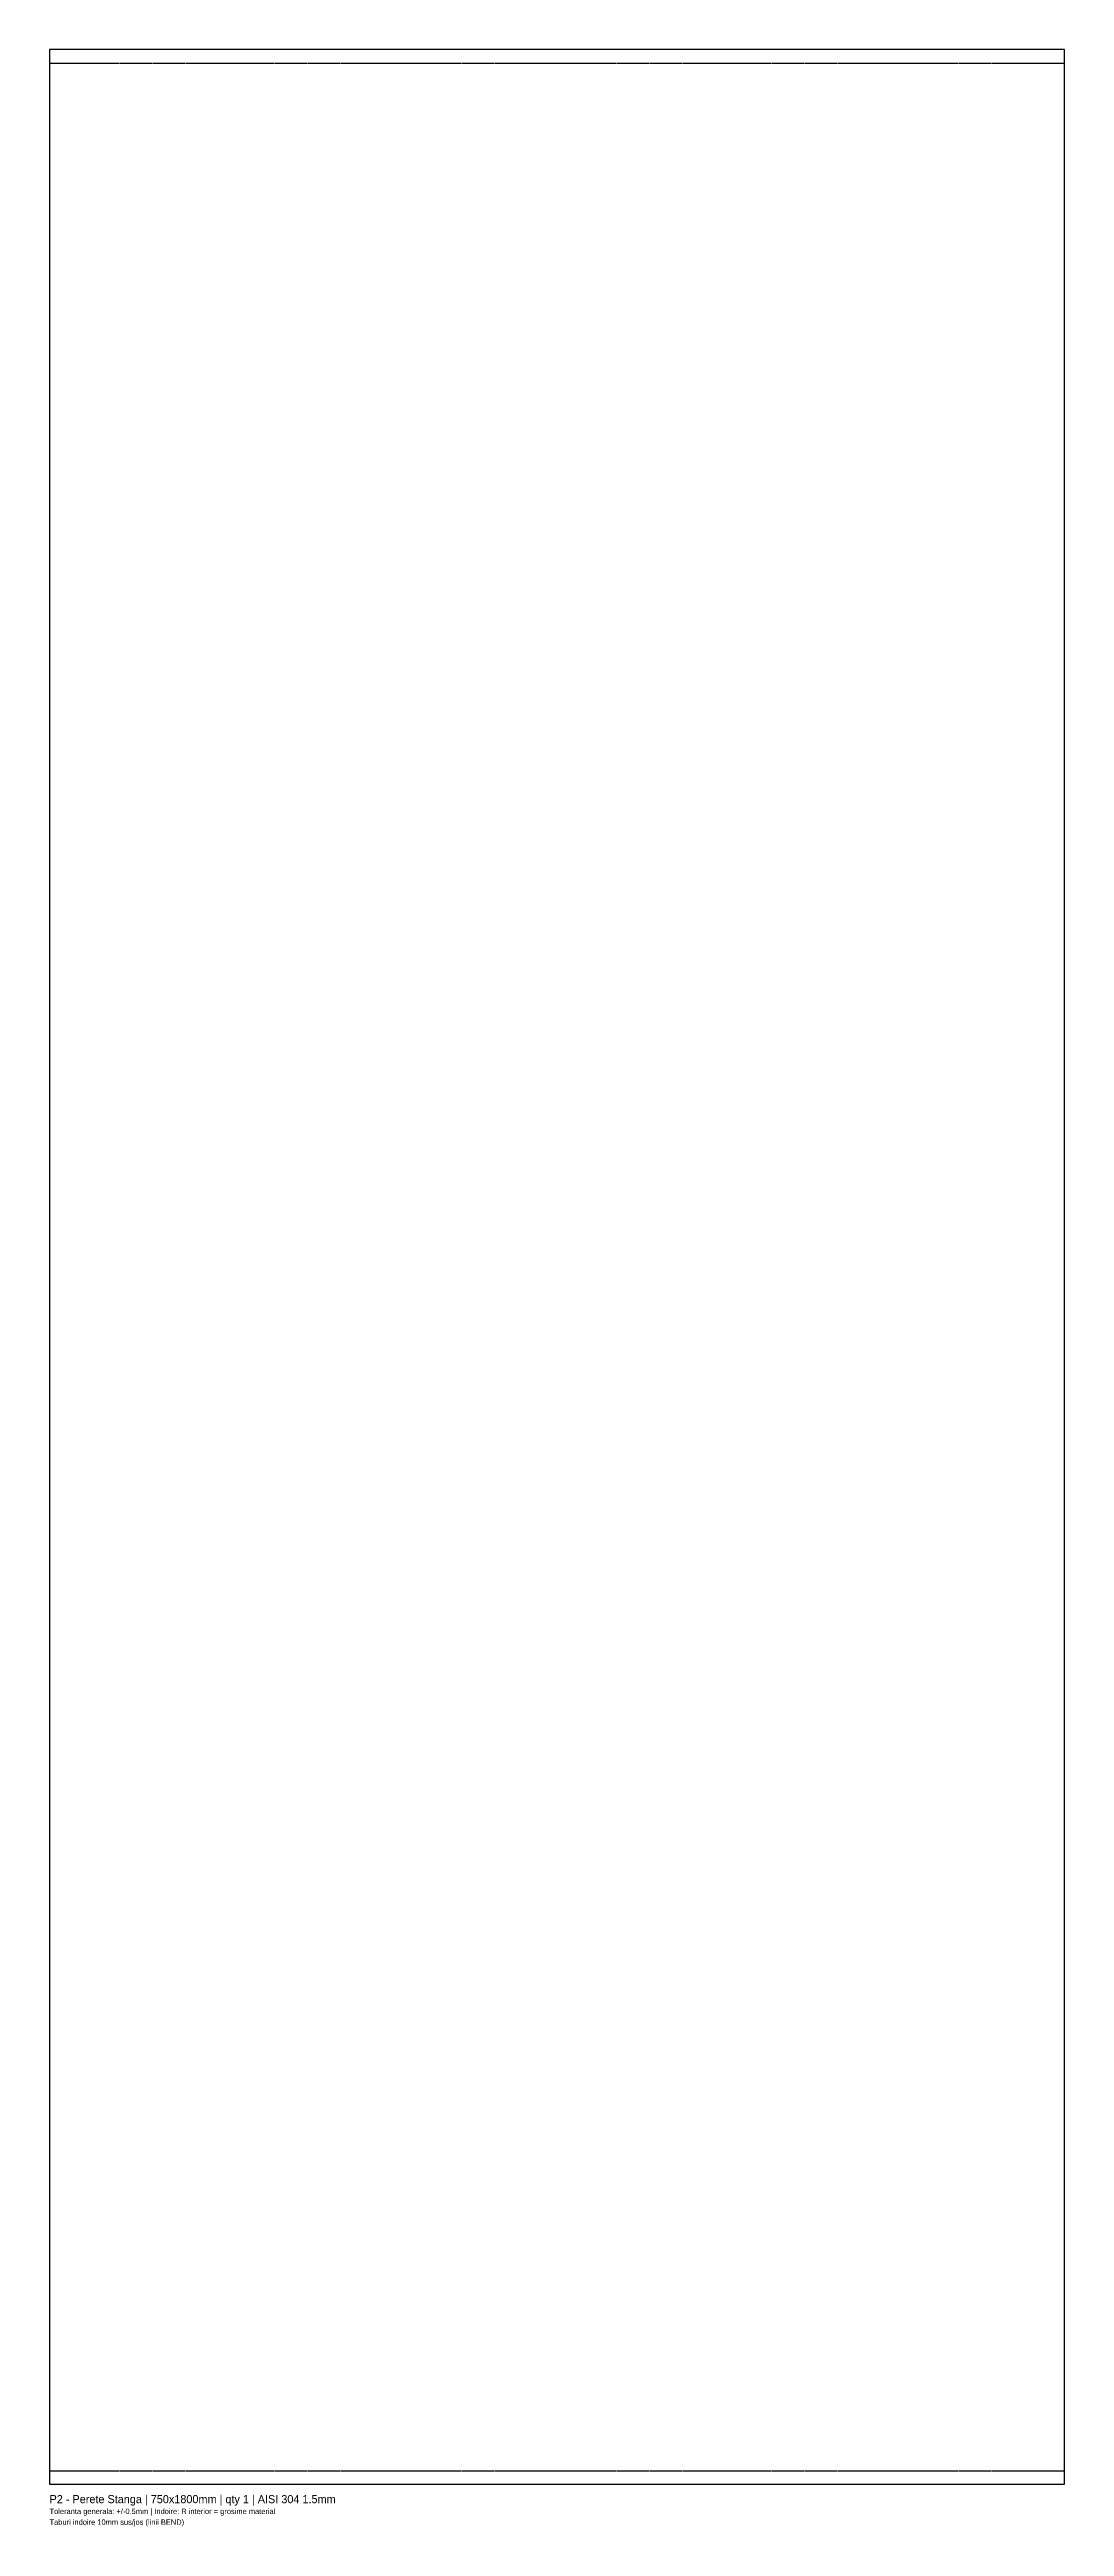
# Model space of a CAD drawing. Header units: metres. Extents: x 0 to 750, y -31 to 1800.
import ezdxf

# ---------------------------------------------------------------- set-up
doc = ezdxf.new("R2010")
doc.units = ezdxf.units.M
doc.linetypes.add('DASHED', pattern=[1.524, 1.27, -0.254])
for name, color, linetype in [('ANNOTATION', 3, 'Continuous'), ('BEND', 1, 'DASHED'), ('CUT', 5, 'Continuous')]:
    doc.layers.add(name, color=color, linetype=linetype)

msp = doc.modelspace()

# ---------------------------------------------------------------- linework, layer by layer
at = {"layer": 'BEND'}
for p, q in [((0, 1790), (750, 1790)), ((0, 10), (750, 10))]:
    msp.add_line(p, q, dxfattribs=at)
at = {"layer": 'CUT'}
msp.add_lwpolyline([(0, 0), (750, 0), (750, 1800), (0, 1800)], close=True, dxfattribs=at)

# ---------------------------------------------------------------- texts
at = {"layer": 'ANNOTATION'}
for s, height, p in [('Toleranta generala: +/-0.5mm | Indoire: R interior = grosime material', 4, (0, -22)), ('P2 - Perete Stanga | 750x1800mm | qty 1 | AISI 304 1.5mm', 6, (0, -14)), ('Taburi indoire 10mm sus/jos (linii BEND)', 4, (0, -30))]:
    msp.add_text(s, height=height, dxfattribs=at).set_placement(p)

doc.saveas('drawing.dxf')
